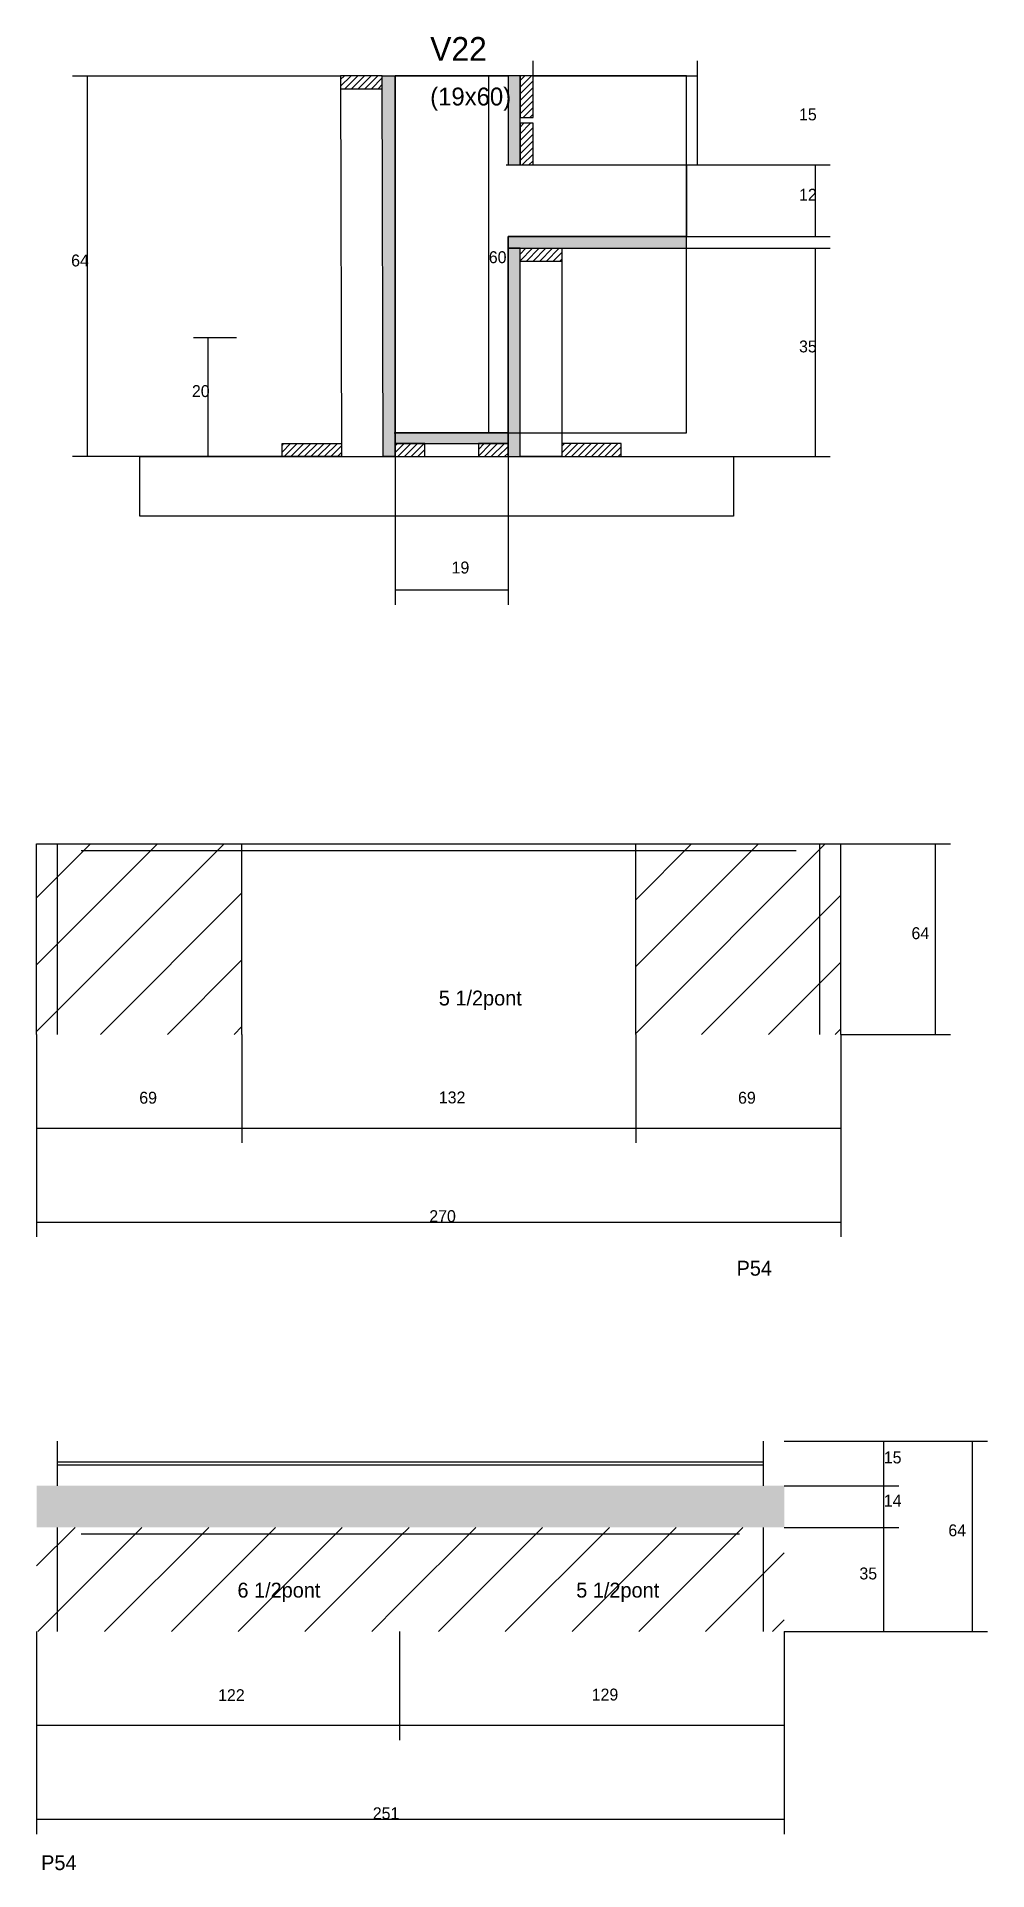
# Model space of a CAD drawing. Header units: metres. Extents: x -5061 to -4741, y 9183 to 9799.
import ezdxf

# ---------------------------------------------------------------- set-up
doc = ezdxf.new("R2010")
doc.units = ezdxf.units.M
for name, color, linetype in [('CONCRETO', 251, 'Continuous'), ('COTA', 4, 'Continuous'), ('Cota Seção (2x)', 4, 'Continuous'), ('Hachura', 253, 'Continuous'), ('Madeira', 126, 'Continuous'), ('NOMENCLATURA', 7, 'Continuous'), ('Painéis', 200, 'Continuous'), ('SARR_2.2x7', 40, 'Continuous'), ('Texto Seção', 7, 'Continuous')]:
    doc.layers.add(name, color=color, linetype=linetype)

msp = doc.modelspace()

# ---------------------------------------------------------------- hatches: boundary and pattern name
at = {"layer": 'COTA'}
h = msp.add_hatch(dxfattribs=at)
h.set_pattern_fill('AR-CONC', scale=0.03)
h.paths.add_polyline_path([(-5060.8, 9312.1), (-5060.8, 9298.1), (-4809.5, 9298.1), (-4809.5, 9312.1)])
at = {"layer": 'Hachura'}
h = msp.add_hatch(dxfattribs=at)
h.set_pattern_fill('ANSI31', scale=0.5)
h.paths.add_polyline_path([(-4958.6, 9786), (-4958.6, 9781.6), (-4958.6, 9781.6), (-4944.6, 9781.6), (-4944.6, 9781.6), (-4944.6, 9786), (-4944.6, 9786), (-4958.6, 9786)])
h = msp.add_hatch(color=8, dxfattribs=at)
h.dxf.hatch_style = 1
h.paths.add_polyline_path([(-4944.6, 9786), (-4940.3, 9786), (-4940.3, 9786), (-4940.3, 9658), (-4940.3, 9658), (-4944.3, 9658), (-4944.3, 9658), (-4944.6, 9786)])
h = msp.add_hatch(color=8, dxfattribs=at)
h.dxf.hatch_style = 1
h.paths.add_polyline_path([(-4898.3, 9786), (-4902.3, 9786), (-4902.3, 9786), (-4902.3, 9756), (-4902.3, 9756), (-4898.3, 9756), (-4898.3, 9756), (-4898.3, 9786)])
h = msp.add_hatch(dxfattribs=at)
h.set_pattern_fill('ANSI31', scale=0.5)
h.paths.add_polyline_path([(-4898.3, 9772), (-4893.9, 9772), (-4893.9, 9772), (-4893.9, 9786), (-4893.9, 9786), (-4898.3, 9786), (-4898.3, 9786), (-4898.3, 9772)])
h = msp.add_hatch(dxfattribs=at)
h.set_pattern_fill('ANSI31', scale=0.5)
h.paths.add_polyline_path([(-4898.3, 9756), (-4893.9, 9756), (-4893.9, 9756), (-4893.9, 9770), (-4893.9, 9770), (-4898.3, 9770), (-4898.3, 9770), (-4898.3, 9756)])
h = msp.add_hatch(color=8, dxfattribs=at)
h.dxf.hatch_style = 1
h.paths.add_polyline_path([(-4842.3, 9728), (-4842.3, 9732), (-4842.3, 9732), (-4902.3, 9732), (-4902.3, 9732), (-4902.3, 9728), (-4902.3, 9728), (-4842.3, 9728)])
h = msp.add_hatch(color=8, dxfattribs=at)
h.dxf.hatch_style = 1
h.paths.add_polyline_path([(-4898.3, 9728), (-4902.3, 9728), (-4902.3, 9728), (-4902.3, 9658), (-4902.3, 9658), (-4898.3, 9658), (-4898.3, 9658), (-4898.3, 9728)])
h = msp.add_hatch(dxfattribs=at)
h.set_pattern_fill('ANSI31', scale=0.5)
h.paths.add_polyline_path([(-4884.3, 9728), (-4884.3, 9723.6), (-4884.3, 9723.6), (-4898.3, 9723.6), (-4898.3, 9723.6), (-4898.3, 9728), (-4898.3, 9728), (-4884.3, 9728)])
h = msp.add_hatch(color=8, dxfattribs=at)
h.dxf.hatch_style = 1
h.paths.add_polyline_path([(-4902.3, 9662.4), (-4902.3, 9666), (-4902.3, 9666), (-4940.3, 9666), (-4940.3, 9666), (-4940.3, 9662.4), (-4940.3, 9662.4), (-4902.3, 9662.4)])
h = msp.add_hatch(dxfattribs=at)
h.set_pattern_fill('ANSI31', scale=0.5)
h.paths.add_polyline_path([(-4978.3, 9658), (-4978.3, 9662.4), (-4978.3, 9662.4), (-4958.3, 9662.4), (-4958.3, 9662.4), (-4958.3, 9658), (-4958.3, 9658), (-4978.3, 9658)])
h = msp.add_hatch(dxfattribs=at)
h.set_pattern_fill('ANSI31', scale=0.5)
h.paths.add_polyline_path([(-4930.3, 9658), (-4930.3, 9662.4), (-4930.3, 9662.4), (-4940.3, 9662.4), (-4940.3, 9662.4), (-4940.3, 9658), (-4940.3, 9658), (-4930.3, 9658)])
h = msp.add_hatch(dxfattribs=at)
h.set_pattern_fill('ANSI31', scale=0.5)
h.paths.add_polyline_path([(-4902.3, 9658), (-4902.3, 9662.4), (-4902.3, 9662.4), (-4912.3, 9662.4), (-4912.3, 9662.4), (-4912.3, 9658), (-4912.3, 9658), (-4902.3, 9658)])
h = msp.add_hatch(dxfattribs=at)
h.set_pattern_fill('ANSI31', scale=0.5)
h.paths.add_polyline_path([(-4864.3, 9658), (-4864.3, 9662.4), (-4864.3, 9662.4), (-4884.3, 9662.4), (-4884.3, 9662.4), (-4884.3, 9658), (-4884.3, 9658), (-4864.3, 9658)])
h = msp.add_hatch(dxfattribs=at)
h.set_pattern_fill('ANSI31', scale=5)
h.paths.add_polyline_path([(-4991.8, 9463.8), (-4991.8, 9527.8), (-5060.8, 9527.8), (-5060.8, 9463.8)])
h = msp.add_hatch(dxfattribs=at)
h.set_pattern_fill('ANSI31', scale=5)
h.paths.add_polyline_path([(-4790.5, 9527.8), (-4859.4, 9527.8), (-4859.4, 9463.8), (-4790.5, 9463.8)])
h = msp.add_hatch(dxfattribs=at)
h.set_pattern_fill('ANSI31', scale=5)
h.paths.add_polyline_path([(-5060.8, 9298.1), (-5060.8, 9263.1), (-4938.8, 9263.1), (-4938.8, 9298.1)])
h = msp.add_hatch(dxfattribs=at)
h.set_pattern_fill('ANSI31', scale=5)
h.paths.add_polyline_path([(-4809.5, 9263.1), (-4809.5, 9298.1), (-4938.8, 9298.1), (-4938.8, 9263.1)])

# ---------------------------------------------------------------- linework, layer by layer
at = {"layer": 'CONCRETO'}
msp.add_lwpolyline([(-4903, 9756), (-4842.3, 9756), (-4842.3, 9732), (-4902.3, 9732), (-4902.3, 9666), (-4940.3, 9666), (-4940.3, 9786), (-4902.3, 9786)], dxfattribs=at)
msp.add_lwpolyline([(-4940.3, 9666), (-4842.3, 9666), (-4842.3, 9786), (-4940.3, 9786)], close=True, dxfattribs=at)
at = {"layer": 'COTA'}
for p, q in [((-4893.9, 9786), (-4893.9, 9791)), ((-4838.6, 9756), (-4838.6, 9791)), ((-4958.6, 9785.9), (-5048.7, 9785.9)), ((-5043.7, 9658), (-5043.7, 9785.9)), ((-4893.9, 9786), (-4838.6, 9786)), ((-4842.3, 9756), (-4794, 9756)), ((-4799, 9732), (-4799, 9756)), ((-4842.3, 9732), (-4794, 9732)), ((-4842.3, 9728), (-4794, 9728)), ((-4799, 9658), (-4799, 9728)), ((-4993.6, 9697.9), (-5008.1, 9697.9)), ((-5003.1, 9658), (-5003.1, 9697.9)), ((-4978.3, 9658), (-5048.7, 9658)), ((-4978.3, 9658), (-5008.1, 9658)), ((-4940.3, 9658), (-4940.3, 9608.2)), ((-4902.3, 9658), (-4902.3, 9608.2)), ((-4864.3, 9658), (-4794, 9658)), ((-4940.3, 9613.2), (-4902.3, 9613.2)), ((-4790.5, 9527.8), (-4753.6, 9527.8)), ((-4758.6, 9463.8), (-4758.6, 9527.8)), ((-5060.8, 9463.8), (-5060.8, 9427.3)), ((-5060.8, 9463.8), (-5060.8, 9395.7)), ((-4991.8, 9463.8), (-4991.8, 9427.3)), ((-4991.8, 9463.8), (-4991.8, 9427.3)), ((-4859.4, 9463.8), (-4859.4, 9427.3)), ((-4859.4, 9463.8), (-4859.4, 9427.3)), ((-4790.5, 9463.8), (-4790.5, 9427.3)), ((-4790.5, 9463.8), (-4790.5, 9395.7)), ((-4790.5, 9463.8), (-4753.6, 9463.8)), ((-5060.8, 9432.3), (-4991.8, 9432.3)), ((-4991.8, 9432.3), (-4859.4, 9432.3)), ((-4859.4, 9432.3), (-4790.5, 9432.3)), ((-5060.8, 9400.7), (-4790.5, 9400.7)), ((-4809.5, 9327.1), (-4771, 9327.1)), ((-4809.5, 9327.1), (-4741.2, 9327.1)), ((-4776, 9312.1), (-4776, 9327.1)), ((-4746.2, 9263.1), (-4746.2, 9327.1)), ((-4809.5, 9312.1), (-4771, 9312.1)), ((-4809.5, 9312.1), (-4771, 9312.1)), ((-4776, 9298.1), (-4776, 9312.1)), ((-4809.5, 9298.1), (-4771, 9298.1)), ((-4809.5, 9298.1), (-4771, 9298.1)), ((-4776, 9263.1), (-4776, 9298.1)), ((-5060.8, 9263.1), (-5060.8, 9226.6)), ((-5060.8, 9263.1), (-5060.8, 9195)), ((-4938.8, 9263.1), (-4938.8, 9226.6)), ((-4938.8, 9263.1), (-4938.8, 9226.6)), ((-4809.5, 9263.1), (-4809.5, 9226.6)), ((-4809.5, 9263.1), (-4809.5, 9195)), ((-4809.5, 9263.1), (-4771, 9263.1)), ((-4809.5, 9263.1), (-4741.2, 9263.1)), ((-5060.8, 9231.6), (-4938.8, 9231.6)), ((-4938.8, 9231.6), (-4809.5, 9231.6)), ((-5060.8, 9200), (-4809.5, 9200))]:
    msp.add_line(p, q, dxfattribs=at)
at = {"layer": 'Cota Seção (2x)'}
for p, q in [((-4940.3, 9786), (-4903.8, 9786)), ((-4908.8, 9666), (-4908.8, 9786)), ((-4940.6, 9666), (-4903.8, 9666))]:
    msp.add_line(p, q, dxfattribs=at)
at = {"layer": 'Madeira'}
for points in [[(-4958.6, 9786), (-4958.6, 9781.6), (-4944.6, 9781.6), (-4944.6, 9786)], [(-4958.3, 9658), (-4944.3, 9658), (-4944.6, 9786), (-4958.6, 9786)], [(-4898.3, 9772), (-4893.9, 9772), (-4893.9, 9786), (-4898.3, 9786)], [(-4898.3, 9756), (-4893.9, 9756), (-4893.9, 9770), (-4898.3, 9770)], [(-4884.3, 9728), (-4884.3, 9723.6), (-4898.3, 9723.6), (-4898.3, 9728)], [(-4884.3, 9658), (-4898.3, 9658), (-4898.3, 9728), (-4884.3, 9728)], [(-4826.5, 9638), (-5026.1, 9638), (-5026.1, 9658), (-4826.5, 9658)], [(-4978.3, 9658), (-4978.3, 9662.4), (-4958.3, 9662.4), (-4958.3, 9658)], [(-4930.3, 9658), (-4930.3, 9662.4), (-4940.3, 9662.4), (-4940.3, 9658)], [(-4902.3, 9658), (-4902.3, 9662.4), (-4912.3, 9662.4), (-4912.3, 9658)], [(-4864.3, 9658), (-4864.3, 9662.4), (-4884.3, 9662.4), (-4884.3, 9658)]]:
    msp.add_lwpolyline(points, close=True, dxfattribs=at)
at = {"layer": 'Painéis'}
for p, q in [((-4940.3, 9658), (-4940.3, 9786)), ((-4902.3, 9732), (-4842.3, 9732)), ((-4902.3, 9728), (-4902.3, 9732)), ((-4842.3, 9728), (-4842.3, 9732)), ((-4902.3, 9658), (-4902.3, 9728)), ((-4940.3, 9666), (-4902.3, 9666)), ((-4940.3, 9662.4), (-4940.3, 9666)), ((-4902.3, 9662.4), (-4902.3, 9666)), ((-5060.8, 9527.8), (-4790.5, 9527.8)), ((-5060.8, 9463.8), (-5060.8, 9527.8)), ((-4991.8, 9463.8), (-4991.8, 9527.8)), ((-4859.4, 9463.8), (-4859.4, 9527.8)), ((-4790.5, 9463.8), (-4790.5, 9527.8))]:
    msp.add_line(p, q, dxfattribs=at)
for points in [[(-4944.6, 9786), (-4940.3, 9786), (-4940.3, 9658), (-4944.3, 9658)], [(-4898.3, 9786), (-4902.3, 9786), (-4902.3, 9756), (-4898.3, 9756)], [(-4842.3, 9728), (-4842.3, 9732), (-4902.3, 9732), (-4902.3, 9728)], [(-4898.3, 9728), (-4902.3, 9728), (-4902.3, 9658), (-4898.3, 9658)], [(-4902.3, 9662.4), (-4902.3, 9666), (-4940.3, 9666), (-4940.3, 9662.4)]]:
    msp.add_lwpolyline(points, close=True, dxfattribs=at)
at = {"layer": 'SARR_2.2x7'}
for p, q in [((-5053.8, 9463.8), (-5053.8, 9527.8)), ((-5045.8, 9525.6), (-4991.8, 9525.6)), ((-4991.8, 9525.6), (-4859.4, 9525.6)), ((-4859.4, 9525.6), (-4805.5, 9525.6)), ((-4797.5, 9463.8), (-4797.5, 9527.8)), ((-5053.8, 9312.1), (-5053.8, 9327.1)), ((-4816.5, 9312.1), (-4816.5, 9327.1)), ((-5053.8, 9320.1), (-4938.8, 9320.1)), ((-5053.8, 9319.1), (-4938.8, 9319.1)), ((-4938.8, 9320.1), (-4816.5, 9320.1)), ((-4938.8, 9319.1), (-4816.5, 9319.1)), ((-5053.8, 9263.1), (-5053.8, 9298.1)), ((-5045.8, 9295.9), (-4938.8, 9295.9)), ((-4938.8, 9295.9), (-4824.5, 9295.9)), ((-4816.5, 9263.1), (-4816.5, 9298.1))]:
    msp.add_line(p, q, dxfattribs=at)

# ---------------------------------------------------------------- texts
at = {"layer": 'COTA'}
for s, p in [('15', (-4804.5, 9771)), ('12', (-4804.5, 9744)), ('64', (-5049.2, 9721.9)), ('35', (-4804.5, 9693)), ('20', (-5008.6, 9678)), ('19', (-4921.3, 9618.7)), ('64', (-4766.7, 9495.8)), ('69', (-5026.3, 9440.5)), ('132', (-4925.6, 9440.6)), ('69', (-4825, 9440.5)), ('270', (-4928.8, 9400.7)), ('15', (-4776, 9319.6)), ('14', (-4776, 9305.1)), ('64', (-4754.3, 9295.1)), ('35', (-4784.2, 9280.6)), ('122', (-4999.8, 9239.7)), ('129', (-4874.2, 9239.9)), ('251', (-4947.8, 9200))]:
    msp.add_text(s, height=4, dxfattribs=at).set_placement(p)
at = {"layer": 'Cota Seção (2x)'}
msp.add_text('60', height=4, dxfattribs=at).set_placement((-4908.8, 9723))
at = {"layer": 'NOMENCLATURA'}
for s, p in [('5 1/2pont', (-4925.6, 9473.5)), ('P54', (-4825.5, 9382.7)), ('6 1/2pont', (-4993.3, 9274.5)), ('5 1/2pont', (-4879.4, 9274.5)), ('P54', (-5059.3, 9182.9))]:
    msp.add_text(s, height=5, dxfattribs=at).set_placement(p)
at = {"layer": 'Texto Seção'}
for s, height, p in [('V22', 8, (-4928.5, 9791)), ('(19x60)', 6, (-4928.5, 9776))]:
    msp.add_text(s, height=height, dxfattribs=at).set_placement(p)

doc.saveas('drawing.dxf')
